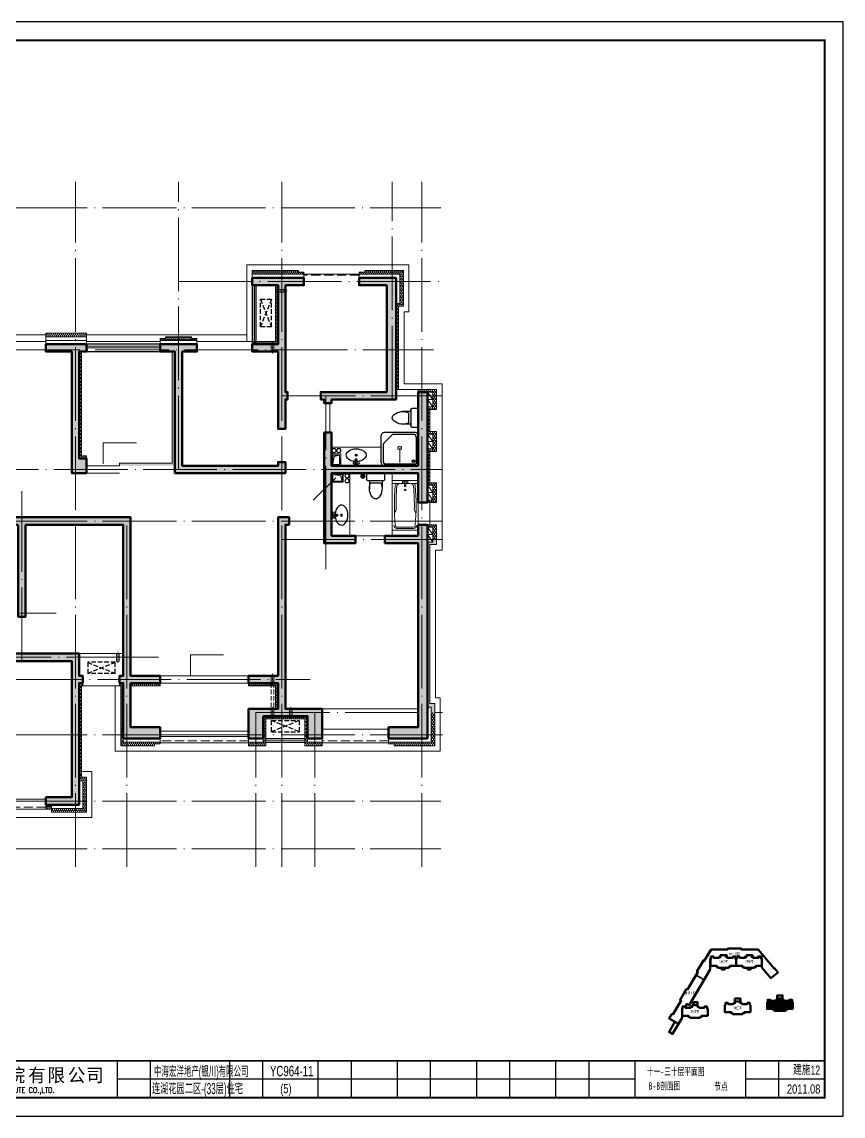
# Model space of a CAD drawing. Extents: x 85196 to 333533, y -130444 to 124232.
# Drawn here: x 311251 to 333533, y -105516 to -75816 of the extents above; entities that cross this region are included whole.
import ezdxf

# ---------------------------------------------------------------- set-up
doc = ezdxf.new("R2010")
doc.units = 0
doc.header["$LTSCALE"] = 1000
doc.header["$MEASUREMENT"] = 0
doc.linetypes.add('DASH', pattern=[0.35, 0.25, -0.1])
doc.linetypes.add('DOTE', pattern=[2.42, 2, -0.2, 0.02, -0.2])
doc.layers.get('0').update_dxf_attribs({"linetype": 'CONTINUOUS', "lineweight": 20})
for name, color, linetype, lineweight in [('AXIS', 3, 'CONTINUOUS', 20), ('AXIS_TEXT', 7, 'CONTINUOUS', 25), ('DOTE', 1, 'CONTINUOUS', 9), ('LVTRY', 6, 'CONTINUOUS', 20), ('PUB_DIM', 3, 'CONTINUOUS', 20), ('PUB_TEXT', 7, 'CONTINUOUS', 25), ('PUB_TITLE', 4, 'CONTINUOUS', 25), ('TK', 7, 'CONTINUOUS', 25), ('WALL', 9, 'CONTINUOUS', 50), ('WINDOW', 4, 'CONTINUOUS', 20), ('保温', 71, 'CONTINUOUS', 15), ('剪力墙', 150, 'CONTINUOUS', 50), ('墙填充', 254, 'CONTINUOUS', 18), ('栏杆', 40, 'CONTINUOUS', 18), ('洁具', 6, 'CONTINUOUS', 25), ('洞口层', 20, 'CONTINUOUS', 5), ('看线', 30, 'CONTINUOUS', 25), ('空心砖', 8, 'CONTINUOUS', 15), ('装饰墙', 11, 'CONTINUOUS', 15), ('装饰线', 201, 'CONTINUOUS', 18)]:
    doc.layers.add(name, color=color, linetype=linetype, lineweight=lineweight)
doc.styles.add('-ROMANT', font='RomanT.shx', dxfattribs={"width": 0.9})
doc.styles.add('_ST64S', font='txt.shx', dxfattribs={"width": 1.2, "bigfont": 'ST64S.shx'})
doc.styles.add('dim_font', font='SIMPLEX.shx', dxfattribs={"width": 0.6})
doc.styles.add('HT', font='SIMHEI.TTF', dxfattribs={"width": 0.8})
doc.styles.add('HZFS', font='new-romc.shx', dxfattribs={"width": 0.7, "bigfont": 'hzfs.shx'})
doc.styles.add('N1', font='new-romd.shx', dxfattribs={"width": 0.65, "bigfont": 'hztxt.shx'})
doc.styles.add('N2', font='SimSun.ttf', dxfattribs={"width": 0.7})
doc.styles.add('ROM', font='NEW-ROMD.SHX', dxfattribs={"width": 0.8, "bigfont": 'HZTXT.SHX'})
pattern_1 = [(45, (-277578.09, -29559.48), (-35.355339, 35.355339), []), (50, (-277578.09, -29559.48), (143.452037, -12.550427), [15, -165]), (355, (-277578.09, -29559.48), (-27.75027, 150.43843), [12, -132]), (100.4514, (-277566.14, -29560.53), (115.701876, 137.88791), [12.74804, -140.22842]), (46.1842, (-277578.1, -29519.48), (213.44821, -33.1038), [22.5, -247.5]), (96.6356, (-277560.3, -29522.24), (186.93254, 194.82357), [19.12206, -210.3426]), (351.1842, (-277578.1, -29519.48), (186.93239, 194.82372), [18, -198]), (21, (-277558.09, -29529.48), (119.38141, -80.52378), [15, -165]), (326, (-277558.09, -29529.48), (48.663066, 145.03001), [12, -132]), (71.4514, (-277548.14, -29536.19), (168.044526, 64.5061), [12.74804, -140.22842]), (37.5, (-277578.09, -29559.48), (2.431971, 66.578771), [0, -130.4, 0, -134, 0, -132.5]), (7.5, (-277578.09, -29559.48), (52.613907, 78.882342), [0, -76.4, 0, -127.4, 0, -50.5]), (327.5, (-277622.69, -29559.48), (106.764487, -4.510974), [0, -50, 0, -156, 0, -207]), (317.5, (-277642.69, -29559.48), (116.637234, 20.020996), [0, -65, 0, -103.6, 0, -147])]
pattern_2 = [(45, (-474540.73, 39215.805), (-35.355339, 35.355339), []), (50, (-474540.73, 39215.8), (143.452037, -12.550427), [15, -165]), (355, (-474540.73, 39215.8), (-27.750267, 150.438427), [12, -132]), (100.4514, (-474528.78, 39214.76), (115.701876, 137.88791), [12.74804, -140.228422]), (46.1842, (-474540.73, 39255.8), (213.44821, -33.1038), [22.5, -247.5]), (96.6356, (-474522.94, 39253.05), (186.93254, 194.82357), [19.12206, -210.3426]), (351.1842, (-474540.73, 39255.8), (186.93239, 194.82372), [18, -198]), (21, (-474520.73, 39245.8), (119.38141, -80.523778), [15, -165]), (326, (-474520.73, 39245.8), (48.663066, 145.03001), [12, -132]), (71.4514, (-474510.78, 39239.1), (168.044526, 64.5061), [12.74804, -140.228422]), (37.5, (-474540.73, 39215.805), (2.431971, 66.578771), [0, -130.4, 0, -134, 0, -132.5]), (7.5, (-474540.73, 39215.805), (52.613907, 78.882342), [0, -76.4, 0, -127.4, 0, -50.5]), (327.5, (-474585.33, 39215.805), (106.764487, -4.5109743), [0, -50, 0, -156, 0, -207]), (317.5, (-474605.33, 39215.81), (116.637234, 20.020996), [0, -65, 0, -103.6, 0, -147])]
pattern_3 = [(90, (-342530.67, 95162.602), (-27.4963, 47.625), [31.75, -63.5]), (210, (-342530.67, 95162.602), (-27.4963099, -47.6249943), [31.75, -63.5]), (150, (-342530.67, 95162.602), (-54.9926099, 5.7e-06), [-63.5, 31.75])]
pattern_4 = [(90, (-344507.382, -63637.53), (-27.4963, 47.625), [31.75, -63.5]), (210, (-344507.382, -63637.53), (-27.4963099, -47.6249943), [31.75, -63.5]), (150, (-344507.382, -63637.53), (-54.9926099, 5.7e-06), [-63.5, 31.75])]

# ---------------------------------------------------------------- blocks, each defined once
blk = doc.blocks.new('jlq11-4')
at = {"layer": '墙填充'}
h = blk.add_hatch(dxfattribs=at)
h.set_pattern_fill('钢筋混凝土', color=256, scale=20, style=0)
h.set_pattern_definition([(45, (-578089.477, -93278.42), (-35.355339, 35.355339), []), (50, (-578089.48, -93278.42), (143.452037, -12.550427), [15, -165]), (355, (-578089.48, -93278.42), (-27.750267, 150.438427), [12, -132]), (100.4514, (-578077.52, -93279.47), (115.701876, 137.887908), [12.748038, -140.228422]), (46.1842, (-578089.48, -93238.42), (213.44821, -33.103803), [22.5, -247.5]), (96.6356, (-578071.7, -93241.18), (186.93254, 194.823574), [19.12206, -210.3426]), (351.1842, (-578089.48, -93238.42), (186.93239, 194.82372), [18, -198]), (21, (-578069.48, -93248.42), (119.38141, -80.523778), [15, -165]), (326, (-578069.48, -93248.42), (48.663066, 145.03001), [12, -132]), (71.4514, (-578059.53, -93255.13), (168.044526, 64.5061), [12.748038, -140.228422]), (37.5, (-578089.477, -93278.42), (2.431971, 66.5787708), [0, -130.4, 0, -134, 0, -132.5]), (7.5, (-578089.48, -93278.42), (52.6139075, 78.882342), [0, -76.4, 0, -127.4, 0, -50.5]), (327.5, (-578134.077, -93278.42), (106.7644872, -4.5109743), [0, -50, 0, -156, 0, -207]), (317.5, (-578154.08, -93278.42), (116.637234, 20.020996), [0, -65, 0, -103.6, 0, -147])])
h.paths.add_polyline_path([(33000, 12000), (33500, 12000), (33500, 12200), (32100, 12200), (32100, 12000), (32800, 12000), (32800, 10400), (32100, 10400), (32100, 10200), (32800, 10200), (32800, 8100), (33000, 8100), (33000, 8900), (33060, 8900), (33060, 9100), (33000, 9100)])
h = blk.add_hatch(dxfattribs=at)
h.set_pattern_fill('钢筋混凝土', color=256, scale=20, style=0)
h.set_pattern_definition(pattern_1)
h.paths.add_polyline_path([(36000, 8900), (36000, 12200), (35000, 12200), (35000, 12000), (35750, 12000), (35750, 9100), (33960, 9100), (33960, 8900), (34050, 8900), (34050, 8800), (34250, 8800), (34250, 8900)])
h = blk.add_hatch(dxfattribs=at)
h.set_pattern_fill('钢筋混凝土', color=256, scale=20, style=0)
h.set_pattern_definition(pattern_2)
h.paths.add_polyline_path([(27600, 6900), (27600, 7300), (27400, 7300), (27400, 10200), (27600, 10200), (27600, 10400), (26500, 10400), (26500, 10200), (27200, 10200), (27200, 6900)])
h = blk.add_hatch(dxfattribs=at)
h.set_pattern_fill('钢筋混凝土', color=256, scale=20, style=0)
h.set_pattern_definition(pattern_2)
h.paths.add_polyline_path([(30200, 7100), (30200, 10200), (30600, 10200), (30600, 10400), (29600, 10400), (29600, 10200), (30000, 10200), (30000, 6900), (33000, 6900), (33000, 7200), (32800, 7200), (32800, 7100)])
h = blk.add_hatch(dxfattribs=at)
h.set_pattern_fill('钢筋混凝土', color=256, scale=20, style=0)
h.set_pattern_definition(pattern_1)
h.paths.add_polyline_path([(34050, 5000), (34900, 5000), (34900, 5200), (34250, 5200), (34250, 6900), (36600, 6900), (36600, 6100), (36850, 6100), (36850, 9100), (36600, 9100), (36600, 7100), (34250, 7100), (34250, 8000), (34050, 8000)])
h = blk.add_hatch(dxfattribs=at)
h.set_pattern_fill('钢筋混凝土', color=256, scale=20, style=0)
h.set_pattern_definition(pattern_2)
h.paths.add_polyline_path([(28600, 1400), (28500, 1400), (28500, 1200), (28600, 1200), (28600, -300), (29600, -300), (29600, 0), (28800, 0), (28800, 1200), (29600, 1200), (29600, 1400), (28800, 1400), (28800, 5700), (23800, 5700), (23800, 5500), (23800, 3000), (24000, 3000), (24000, 3200), (24000, 5500), (25750, 5500), (25750, 3000), (25950, 3000), (25950, 5500), (28600, 5500)])
h = blk.add_hatch(dxfattribs=at)
h.set_pattern_fill('钢筋混凝土', color=256, scale=20, style=0)
h.set_pattern_definition(pattern_1)
h.paths.add_polyline_path([(32800, 1400), (32000, 1400), (32000, 1200), (32800, 1200), (32800, 500), (32000, 500), (32000, -300), (32400, -300), (32400, 300), (33600, 300), (33600, -300), (34000, -300), (34000, 500), (33000, 500), (33000, 5500), (33100, 5500), (33100, 5700), (32800, 5700)])
h = blk.add_hatch(dxfattribs=at)
h.set_pattern_fill('钢筋混凝土', color=256, scale=20, style=0)
h.set_pattern_definition(pattern_1)
h.paths.add_polyline_path([(36600, 0), (35800, 0), (35800, -300), (36850, -300), (36850, 5500), (36600, 5500), (36600, 5200), (35700, 5200), (35700, 5000), (36600, 5000)])
h = blk.add_hatch(dxfattribs=at)
h.set_pattern_fill('钢筋混凝土', color=256, scale=20, style=0)
h.set_pattern_definition(pattern_1)
h.paths.add_polyline_path([(27400, 1200), (27500, 1200), (27500, 1400), (27400, 1400), (27400, 2000), (25000, 2000), (25000, 1800), (27200, 1800), (27200, -1900), (26500, -1900), (26500, -2100), (27400, -2100)])
at = {"layer": '剪力墙'}
for points in [[(32800, 10200), (32100, 10200), (32100, 10400), (32800, 10400), (32800, 12000), (32100, 12000), (32100, 12200), (33500, 12200), (33500, 12000), (33000, 12000), (33000, 9100), (33060, 9100), (33060, 8900), (33000, 8900), (33000, 8100), (32800, 8100), (32800, 10200)], [(25950, 5500), (28600, 5500), (28600, 1400), (28500, 1400), (28500, 1200), (28600, 1200), (28600, -300), (29600, -300), (29600, 0), (28800, 0), (28800, 1200), (29600, 1200), (29600, 1400), (28800, 1400), (28800, 5700), (23800, 5700), (23800, 5500), (23800, 3000), (24000, 3000), (24000, 3200), (24000, 3200), (24000, 5500), (25750, 5500)], [(25750, 5500), (25750, 3000), (25950, 3000), (25950, 5500)]]:
    blk.add_lwpolyline(points, dxfattribs=at)
for points in [[(35000, 12200), (35000, 12000), (35750, 12000), (35750, 9100), (33960, 9100), (33960, 8900), (34050, 8900), (34050, 8800), (34250, 8800), (34250, 8900), (36000, 8900), (36000, 12200)], [(26500, 10400), (26500, 10200), (27200, 10200), (27200, 6900), (27600, 6900), (27600, 7300), (27400, 7300), (27400, 10200), (27600, 10200), (27600, 10400)], [(29600, 10400), (29600, 10200), (30000, 10200), (30000, 6900), (33000, 6900), (33000, 7200), (32800, 7200), (32800, 7100), (30200, 7100), (30200, 10200), (30600, 10200), (30600, 10400)], [(34050, 8000), (34050, 5000), (34900, 5000), (34900, 5200), (34250, 5200), (34250, 6900), (36600, 6900), (36600, 6100), (36850, 6100), (36850, 9100), (36600, 9100), (36600, 7100), (34250, 7100), (34250, 8000)], [(32000, -300), (32400, -300), (32400, 300), (33600, 300), (33600, -300), (34000, -300), (34000, 500), (33000, 500), (33000, 5500), (33100, 5500), (33100, 5700), (32800, 5700), (32800, 1400), (32000, 1400), (32000, 1200), (32800, 1200), (32800, 500), (32000, 500)], [(36600, 5500), (36600, 5200), (35700, 5200), (35700, 5000), (36600, 5000), (36600, 0), (35800, 0), (35800, -300), (36850, -300), (36850, 5500)], [(25000, 2000), (25000, 1800), (27200, 1800), (27200, -1900), (26500, -1900), (26500, -2100), (27400, -2100), (27400, 1200), (27500, 1200), (27500, 1400), (27400, 1400), (27400, 2000)]]:
    blk.add_lwpolyline(points, close=True, dxfattribs=at)
blk = doc.blocks.new('j3')
at = {"layer": '洁具'}
for p, q in [((0, -220), (0, 220)), ((30, 250), (170, 250)), ((200, 220), (200, -220)), ((200, 170), (430, 170)), ((260, 140), (260, -140)), ((170, -250), (30, -250)), ((200, -170), (430, -170))]:
    blk.add_line(p, q, dxfattribs=at)
for centre, radius, start, end in [((30, 220), 30, 90, 180), ((170, 220), 30, 0, 90), ((413, -227), 398, 53.3619, 112.5495), ((590, 0), 110, 303.4509, 56.5491), ((30, -220), 30, 180, 270), ((170, -220), 30, 270, 0), ((413, 227), 398, 247.4505, 306.6381)]:
    blk.add_arc(centre, radius, start, end, dxfattribs=at)
at = {"style": 'dim_font', "width": 0.8, "flags": 9}
for tag in ['YSIZE', 'XSIZE']:
    blk.add_attdef(tag, (0, 0), '', height=0.5, rotation=270, dxfattribs=at)
blk = doc.blocks.new('_LV10')
blk.add_line((0, -37), (0, -432))
blk.add_arc((0, -432), 50, 121.0332, 58.9668)
blk = doc.blocks.new('j1')
at = {"layer": '洁具'}
for p, q in [((-29, 29), (-111, 29)), ((-29, 29), (-111, 29)), ((-111, 18), (-51, 18)), ((-111, 18), (-51, 18)), ((-58, 58), (-58, 29)), ((-58, 58), (-58, 29)), ((-58, 18), (-58, -18)), ((-58, 18), (-58, -18)), ((0, -58), (0, 58)), ((0, -58), (0, 58)), ((-111, -18), (-51, -18)), ((-111, -18), (-51, -18)), ((-29, -29), (-111, -29)), ((-29, -29), (-111, -29)), ((-58, -29), (-58, -58)), ((-58, -29), (-58, -58))]:
    blk.add_line(p, q, dxfattribs=at)
for radius in [27, 27, 22.5, 22.5]:
    blk.add_circle((-237, 0), radius, dxfattribs=at)
for centre, radius, start, end in [((-111, 0), 28.8, 90, 270), ((-111, 0), 28.8, 90, 270), ((-111, 0), 18, 90, 270), ((-111, 0), 18, 90, 270), ((-29, 58), 28.8, 0, 180), ((-29, 58), 28.8, 0, 180), ((-29, 0), 28.8, 141.3178, 218.6822), ((-29, 0), 28.8, 141.3178, 218.6822), ((-29, 0), 28.8, 270, 90), ((-29, 0), 28.8, 270, 90), ((-29, -58), 28.8, 180, 0), ((-29, -58), 28.8, 180, 0)]:
    blk.add_arc(centre, radius, start, end, dxfattribs=at)
at = {"layer": '洁具', "extrusion": (0, 0, -1)}
for start_param, end_param in [(1.677666, 7.747112), (1.677666, 7.747112), (1.50408, 1.637512), (1.50408, 1.637512)]:
    blk.add_ellipse((-237, 0), major_axis=(0, 270), ratio=0.633333, start_param=start_param, end_param=end_param, dxfattribs=at)
blk = doc.blocks.new('jjg1')
at = {"layer": 'LVTRY'}
for points in [[(-250, 320), (0, 320), (0, 0), (-250, 0)], [(-215, 285), (-35, 285), (-35, 35), (-215, 35)]]:
    blk.add_lwpolyline(points, close=True, dxfattribs=at)
blk.add_lwpolyline([(-215, 255), (-250, 255), (-215, 195), (-250, 135), (-215, 135)], dxfattribs=at)
at = {"layer": 'PUB_DIM'}
blk.add_lwpolyline([(-215, 35), (-75, 73), (-35, 285)], dxfattribs=at)
blk = doc.blocks.new('yg3')
at = {"layer": '洁具'}
for p, q in [((-75, 900), (-925, 900)), ((-1000, 75), (-1000, 825)), ((-928, 609), (-709, 828)), ((-125, 850), (-656, 850)), ((-50, 775), (-50, 50)), ((0, 0), (0, 825)), ((-950, 556), (-950, 125)), ((-925, 0), (0, 0)), ((-875, 50), (-50, 50))]:
    blk.add_line(p, q, dxfattribs=at)
for radius in [38.8, 23.8]:
    blk.add_circle((-125, 125), radius, dxfattribs=at)
for centre, start, end in [((-925, 825), 90, 180), ((-75, 825), 0, 90), ((-875, 556), 135, 180), ((-656, 775), 90, 135), ((-125, 775), 0, 90), ((-925, 75), 180, 270), ((-875, 125), 180, 270)]:
    blk.add_arc(centre, 75, start, end, dxfattribs=at)
blk = doc.blocks.new('yg01')
at = {"layer": 'LVTRY'}
for p, q in [((0, -715), (0, 63)), ((0, 63), (1500, 63)), ((96, -309), (96, 63)), ((96, -309), (96, 63)), ((96, -309), (96, 63)), ((1500, 63), (1500, -715)), ((17, -392), (17, -261)), ((31, -248), (65, -248)), ((78, -300), (78, -261)), ((87, -309), (176, -309)), ((87, -309), (176, -309)), ((96, -77), (96, -309)), ((157, -337), (157, -316)), ((183, -337), (183, -316)), ((1404, -77), (1404, -576)), ((1448, -77), (1448, -576)), ((1448, -77), (1448, -576)), ((31, -405), (65, -405)), ((78, -392), (78, -352)), ((87, -344), (176, -344)), ((96, -715), (96, -344)), ((96, -715), (96, -344)), ((96, -715), (96, -344)), ((96, -344), (96, -576)), ((1500, -715), (0, -715))]:
    blk.add_line(p, q, dxfattribs=at)
for centre, radius in [((48, -326), 30.5), ((286, -326), 26.2)]:
    blk.add_circle(centre, radius, dxfattribs=at)
for centre, radius, start, end in [((750, -6932), 6933, 85.0209, 94.9791), ((1352, -77), 95.9, 0, 90), ((31, -261), 13.1, 90, 180), ((65, -261), 13.1, 0, 90), ((87, -300), 8.72, 180, 270), ((148, -77), 52.3, 90, 180), ((183, -162), 87.2, 94.7863, 180), ((150, -316), 6.98, 0, 90), ((750, -6932), 6881, 89.0758, 94.7863), ((176, -316), 6.98, 0, 90), ((863, 79), 131, 269.0758, 321.7771), ((1352, -77), 52.3, 0, 90), ((31, -392), 13.1, 180, 270), ((65, -392), 13.1, 270, 0), ((87, -352), 8.72, 90, 180), ((183, -491), 87.2, 180, 265.2137), ((148, -576), 52.3, 180, 270), ((750, 6279), 6933, 265.0209, 274.9791), ((150, -337), 6.98, 270, 0), ((176, -337), 6.98, 270, 0), ((750, 6279), 6881, 265.2137, 270.9242), ((863, -732), 131, 38.2229, 90.9242), ((1352, -576), 52.3, 270, 0), ((1352, -576), 95.9, 270, 0)]:
    blk.add_arc(centre, radius, start, end, dxfattribs=at)
blk = doc.blocks.new('dil')
at = {"layer": 'LVTRY'}
for p, q in [((-58, 14), (36, -48)), ((-50, 33), (50, -33)), ((-37, 48), (58, -14)), ((-16, 58), (60, 9)), ((-59, -9), (15, -58))]:
    blk.add_line(p, q, dxfattribs=at)
blk.add_circle((0, 0), 60, dxfattribs=at)
blk = doc.blocks.new('ktj1')
at = {"layer": '洁具', "linetype": 'DASH', "ltscale": 0.5}
blk.add_lwpolyline([(750, 0), (750, 300), (0, 300), (750, 0), (0, 0), (750, 300), (0, 300), (0, 0)], dxfattribs=at)
blk = doc.blocks.new('pm-11')
at = {"layer": '保温', "ltscale": 500}
h = blk.add_hatch(dxfattribs=at)
h.set_pattern_fill('HONEY', color=256, scale=20, angle=90, style=0)
h.set_pattern_definition(pattern_3)
h.paths.add_polyline_path([(33000, 12600), (32200, 12600), (32200, 12500), (33000, 12500)])
h.paths.add_polyline_path([(33450, 12600), (33000, 12600), (33000, 12500), (33600, 12500), (33600, 12550), (33450, 12550)])
h = blk.add_hatch(dxfattribs=at)
h.set_pattern_fill('HONEY', color=256, scale=20, angle=90, style=0)
h.set_pattern_definition(pattern_3)
h.paths.add_polyline_path([(36000, 12600), (35250, 12600), (35250, 12550), (35100, 12550), (35100, 12500), (36000, 12500)])
h.paths.add_polyline_path([(36300, 12600), (36000, 12600), (36000, 12500), (36200, 12500), (36200, 12400), (36200, 12300), (36300, 12300)])
h = blk.add_hatch(dxfattribs=at)
h.set_pattern_fill('HONEY', color=256, scale=20, angle=90, style=0)
h.set_pattern_definition(pattern_4)
h.paths.add_polyline_path([(32900, 12200), (32830, 12200), (32830, 10670), (32200, 10670), (32200, 10600), (32900, 10600)])
h = blk.add_hatch(dxfattribs=at)
h.set_pattern_fill('HONEY', color=256, scale=20, angle=90, style=0)
h.set_pattern_definition(pattern_3)
h.paths.add_polyline_path([(36170, 11630), (36300, 11630), (36300, 12300), (36200, 12300), (36200, 11700), (36100, 11700), (36100, 10450), (36170, 10450)])
h = blk.add_hatch(dxfattribs=at)
h.set_pattern_fill('HONEY', color=256, scale=20, angle=90, style=0)
h.set_pattern_definition(pattern_4)
h.paths.add_polyline_path([(27700, 10900), (27400, 10900), (27400, 10800), (27700, 10800)])
h.paths.add_polyline_path([(27400, 10900), (26600, 10900), (26600, 10800), (27400, 10800)])
h = blk.add_hatch(dxfattribs=at)
h.set_pattern_fill('HONEY', color=256, scale=20, angle=90, style=0)
h.set_pattern_definition(pattern_3)
h.paths.add_polyline_path([(30200, 10800), (29850, 10800), (29850, 10750), (29700, 10750), (29700, 10700), (30200, 10700)])
h.paths.add_polyline_path([(30700, 10750), (30550, 10750), (30550, 10800), (30200, 10800), (30200, 10700), (30700, 10700)])
h = blk.add_hatch(dxfattribs=at)
h.set_pattern_fill('HONEY', color=256, scale=20, angle=90, style=0)
h.set_pattern_definition(pattern_4)
h.paths.add_polyline_path([(27700, 7570), (27570, 7570), (27570, 10400), (27500, 10400), (27500, 7500), (27700, 7500)])
h = blk.add_hatch(dxfattribs=at)
h.set_pattern_fill('HONEY', color=256, scale=20, angle=90, style=0)
h.set_pattern_definition(pattern_4)
h.paths.add_polyline_path([(30100, 10400), (30030, 10400), (30030, 7370), (28600, 7370), (28600, 7300), (30100, 7300)])
h = blk.add_hatch(dxfattribs=at)
h.set_pattern_fill('HONEY', color=256, scale=20, angle=90, style=0)
h.set_pattern_definition(pattern_3)
h.paths.add_polyline_path([(36170, 10450), (36100, 10450), (36100, 9370), (36170, 9370)])
h = blk.add_hatch(dxfattribs=at)
h.set_pattern_fill('HONEY', color=256, scale=20, angle=90, style=0)
h.set_pattern_definition(pattern_4)
h.paths.add_polyline_path([(37020, 7690), (37200, 7690), (37200, 8230), (37020, 8230), (37020, 8830), (37200, 8830), (37200, 9200), (37100, 9200), (37100, 8900), (36950, 8900), (36950, 8160), (37100, 8160), (37100, 7760), (36950, 7760), (36950, 7200), (37020, 7200)])
h.paths.add_polyline_path([(37200, 9370), (36800, 9370), (36800, 9300), (36950, 9300), (37100, 9300), (37100, 9200), (37200, 9200)])
h.paths.add_polyline_path([(36800, 9370), (36700, 9370), (36700, 9300), (36800, 9300)])
h = blk.add_hatch(dxfattribs=at)
h.set_pattern_fill('HONEY', color=256, scale=20, angle=90, style=0)
h.set_pattern_definition(pattern_4)
h.paths.add_polyline_path([(37200, 6840), (37020, 6840), (37020, 7200), (36950, 7200), (36950, 6770), (37100, 6770), (37100, 6370), (36950, 6370), (36950, 6300), (37020, 6300), (37200, 6300)])
h = blk.add_hatch(dxfattribs=at)
h.set_pattern_fill('HONEY', color=256, scale=20, angle=90, style=0)
h.set_pattern_definition(pattern_4)
h.paths.add_polyline_path([(37200, 5700), (37020, 5700), (36950, 5700), (36950, 5630), (37100, 5630), (37100, 5300), (37200, 5300)])
h = blk.add_hatch(dxfattribs=at)
h.set_pattern_fill('HONEY', color=256, scale=20, angle=90, style=0)
h.set_pattern_definition(pattern_4)
h.paths.add_polyline_path([(37020, 5160), (37200, 5160), (37200, 5300), (37100, 5300), (37100, 5230), (36950, 5230), (36950, 750), (37050, 750), (37050, 600), (37150, 600), (37150, 850), (37020, 850)])
h = blk.add_hatch(dxfattribs=at)
h.set_pattern_fill('HONEY', color=256, scale=20, angle=90, style=0)
h.set_pattern_definition(pattern_4)
h.paths.add_polyline_path([(27570, 1330), (27600, 1330), (27600, 1400), (27500, 1400), (27500, 0), (27570, 0)])
h.paths.add_polyline_path([(28700, 1400), (28600, 1400), (28600, 1330), (28630, 1330), (28630, 0), (28700, 0)])
h.paths.add_polyline_path([(28700, -100), (28700, 0), (28630, 0), (28630, -300), (28800, -300), (28800, -200), (28700, -200)])
h.paths.add_polyline_path([(29700, -200), (28800, -200), (28800, -300), (29550, -300), (29550, -250), (29700, -250)])
h.paths.add_polyline_path([(29700, 1400), (28900, 1400), (28900, 1330), (29700, 1330)])
h = blk.add_hatch(dxfattribs=at)
h.set_pattern_fill('HONEY', color=256, scale=20, angle=90, style=0)
h.set_pattern_definition(pattern_3)
h.paths.add_polyline_path([(32900, 1400), (32100, 1400), (32100, 1330), (32830, 1330), (32830, 700), (32900, 700)])
h = blk.add_hatch(dxfattribs=at)
h.set_pattern_fill('HONEY', color=256, scale=20, angle=90, style=0)
h.set_pattern_definition(pattern_4)
h.paths.add_polyline_path([(36800, -200), (35900, -200), (35900, -250), (36050, -250), (36050, -300), (36800, -300)])
h.paths.add_polyline_path([(37150, 0), (37050, 0), (37050, -200), (36800, -200), (36800, -300), (37150, -300)])
h.paths.add_polyline_path([(37150, 600), (37050, 600), (37050, 0), (37150, 0)])
h = blk.add_hatch(dxfattribs=at)
h.set_pattern_fill('HONEY', color=256, scale=20, angle=90, style=0)
h.set_pattern_definition(pattern_4)
h.paths.add_polyline_path([(32570, 0), (32500, 0), (32500, -100), (32500, -200), (32300, -200), (32300, -300), (32570, -300)])
h.paths.add_polyline_path([(32300, -200), (32100, -200), (32100, -300), (32300, -300)])
h.paths.add_polyline_path([(32570, 430), (33000, 430), (33000, 500), (32500, 500), (32500, 0), (32570, 0)])
h = blk.add_hatch(dxfattribs=at)
h.set_pattern_fill('HONEY', color=256, scale=20, angle=90, style=0)
h.set_pattern_definition(pattern_4)
h.paths.add_polyline_path([(33700, 500), (33000, 500), (33000, 430), (33630, 430), (33630, 0), (33700, 0)])
h.paths.add_polyline_path([(33700, 0), (33630, 0), (33630, -300), (33900, -300), (33900, -200), (33700, -200), (33700, -100)])
h.paths.add_polyline_path([(34100, -200), (33900, -200), (33900, -300), (34100, -300)])
h = blk.add_hatch(dxfattribs=at)
h.set_pattern_fill('HONEY', color=256, scale=20, angle=90, style=0)
h.set_pattern_definition(pattern_4)
h.paths.add_polyline_path([(26750, -1950), (26600, -1950), (26600, -2020), (26750, -2020), (26750, -2100), (27400, -2100), (27400, -2000), (26750, -2000)])
h.paths.add_polyline_path([(27700, -1800), (27600, -1800), (27600, -2000), (27400, -2000), (27400, -2100), (27700, -2100)])
h.paths.add_polyline_path([(27700, -1150), (27570, -1150), (27570, 0), (27500, 0), (27500, -1250), (27600, -1250), (27600, -1800), (27700, -1800)])
at = {"layer": 'DOTE', "linetype": 'DOTE'}
for p, q in [((27400, -3584), (27400, 15005)), ((30200, 7200), (30200, 15005)), ((33000, -3584), (33000, 15005)), ((36000, 9100), (36000, 15005)), ((36800, -3584), (36800, 15005)), ((-900, 14300), (37315, 14300)), ((30200, 12300), (37315, 12300)), ((-1100, 10450), (37115, 10450)), ((33000, 9200), (37365, 9200)), ((34200, 5300), (34200, 9200)), ((24400, 7200), (37365, 7200)), ((-900, 5800), (37365, 5800)), ((25950, 2000), (25950, 5900)), ((28800, -3584), (28800, 5800)), ((33006, 5300), (37365, 5300)), ((7800, 2100), (28800, 2100)), ((3800, 1500), (33000, 1500)), ((32300, -3584), (32300, 600)), ((32300, 600), (37365, 600)), ((33900, -3584), (33900, 600)), ((-900, 0), (37365, 0)), ((-900, -1800), (37315, -1800)), ((-900, -3100), (37315, -3100))]:
    blk.add_line(p, q, dxfattribs=at)
at = {"layer": 'LVTRY'}
for p, q in [((34350, 7800), (35700, 7800)), ((34850, 5400), (34850, 7100)), ((36000, 7100), (36000, 5400))]:
    blk.add_line(p, q, dxfattribs=at)
for centre, radius in [((34420, 7711), 60), ((34420, 7711), 50), ((34548, 7711), 60), ((34548, 7711), 50), ((34774, 7025), 60), ((34774, 7025), 60), ((34774, 6892), 60), ((34774, 6892), 60), ((34774, 7025), 50), ((34774, 6892), 50)]:
    blk.add_circle(centre, radius, dxfattribs=at)
at = {"layer": 'WINDOW'}
for p, q in [((35100, 12500), (33600, 12500)), ((34300, 9000), (34300, 8200)), ((28600, 7300), (27700, 7300)), ((28600, 7100), (27700, 7100)), ((35800, 5400), (35000, 5400)), ((27500, 2200), (28700, 2200)), ((29700, 1600), (32100, 1600)), ((32100, 1400), (29700, 1400)), ((34100, 700), (36700, 700)), ((29700, 100), (32100, 100))]:
    blk.add_line(p, q, dxfattribs=at)
for points in [[(32100, -220), (29700, -220)], [(35900, -220), (34100, -220)], [(26600, -2020), (25000, -2020), (25000, -1900)]]:
    blk.add_lwpolyline(points, dxfattribs=at)
at = {"layer": '保温'}
for p, q in [((36170, 9370), (36100, 9370)), ((36170, 9370), (36100, 9370)), ((36700, 9300), (36700, 9370)), ((36700, 9300), (36700, 9370)), ((37020, 6300), (36950, 6300)), ((37020, 6300), (36950, 6300)), ((37020, 5700), (36950, 5700)), ((37020, 5700), (36950, 5700)), ((27600, 1400), (27600, 1330)), ((27600, 1400), (27600, 1330)), ((28600, 1400), (28600, 1330)), ((28600, 1400), (28600, 1330))]:
    blk.add_line(p, q, dxfattribs=at)
at = {"layer": '保温', "ltscale": 500}
blk.add_line((27700, 7500), (27500, 7500), dxfattribs=at)
at = {"layer": '保温'}
for points in [[(33450, 12600), (32200, 12600), (32200, 12200), (32830, 12200), (32830, 10670), (30700, 10670), (30700, 10750)], [(33450, 12600), (33450, 12550), (33600, 12550), (33600, 12500)], [(35250, 12600), (35250, 12550), (35100, 12550), (35100, 12500)], [(35900, -200), (35900, -250), (36050, -250), (36050, -300), (37150, -300), (37150, 850), (37020, 850), (37020, 5160), (37200, 5160), (37200, 5700), (37020, 5700), (37020, 6300), (37200, 6300), (37200, 6840), (37020, 6840), (37020, 7690), (37200, 7690), (37200, 8230), (37020, 8230), (37020, 8830), (37200, 8830), (37200, 9370), (36170, 9370), (36170, 11630), (36300, 11630), (36300, 12600), (35250, 12600)], [(29700, 10750), (29700, 10670), (27700, 10670), (27700, 10900), (26600, 10900), (26600, 10670), (25000, 10670), (25000, 10800), (24570, 10800), (24570, 12100), (23950, 12100), (23950, 11970), (22450, 11970)], [(29850, 10800), (29850, 10750), (29700, 10750)], [(30550, 10800), (29850, 10800)], [(30550, 10800), (30550, 10750), (30700, 10750)], [(27700, 7500), (27700, 7570), (27570, 7570), (27570, 10400)], [(30030, 10400), (30030, 7370), (28600, 7370), (28600, 7300)], [(29700, -200), (29700, -250), (29550, -250), (29550, -300), (28630, -300), (28630, 1330), (27570, 1330), (27570, -1150), (27700, -1150), (27700, -2100), (26750, -2100), (26750, -2020), (26600, -2020), (26600, -1950)], [(29700, 1400), (29700, 1330), (28900, 1330)], [(32100, 1400), (32100, 1330), (32830, 1330), (32830, 700)], [(34100, -200), (34100, -300), (33630, -300), (33630, 430), (32570, 430), (32570, -300), (32100, -300), (32100, -200)]]:
    blk.add_lwpolyline(points, dxfattribs=at)
at = {"layer": '保温', "linetype": 'DASH'}
for points in [[(35100, 12470), (33600, 12470)], [(32100, -170), (29700, -170)], [(35900, -170), (34100, -170)], [(26600, -1970), (25000, -1970)]]:
    blk.add_lwpolyline(points, dxfattribs=at)
at = {"layer": '栏杆'}
for p, q in [((29700, 10550), (27700, 10550)), ((29700, 10500), (27700, 10500)), ((29700, 0), (32100, 0)), ((29700, -50), (32100, -50)), ((32570, -100), (33630, -100)), ((32570, -150), (33630, -150))]:
    blk.add_line(p, q, dxfattribs=at)
at = {"layer": '栏杆', "ltscale": 500}
for points in [[(34100, 150), (35900, 150)], [(25000, -1750), (26600, -1750)]]:
    blk.add_lwpolyline(points, dxfattribs=at)
at = {"layer": '看线'}
for p, q in [((32200, 12200), (32200, 10600)), ((32250, 12200), (32250, 10600)), ((32300, 12200), (32300, 10600)), ((29700, 10600), (27700, 10600)), ((27700, 10400), (29700, 10400)), ((32570, -200), (33630, -200))]:
    blk.add_line(p, q, dxfattribs=at)
at = {"layer": '空心砖', "ltscale": 500}
for p, q in [((26600, 10700), (27700, 10700)), ((37100, 9100), (36950, 9300)), ((37100, 9100), (36950, 9100)), ((36950, 9100), (37100, 8900)), ((37100, 7960), (36950, 8160)), ((37100, 7960), (36950, 7960)), ((36950, 7960), (37100, 7760)), ((37100, 6570), (36950, 6770)), ((37100, 6570), (36950, 6570)), ((36950, 6570), (37100, 6370)), ((37100, 5430), (36950, 5630)), ((37100, 5430), (36950, 5430)), ((36950, 5430), (37100, 5230))]:
    blk.add_line(p, q, dxfattribs=at)
at = {"layer": '装饰墙'}
for points in [[(32200, 12500), (33600, 12500), (33600, 12400), (32200, 12400)], [(36100, 11700), (36100, 12400), (35100, 12400), (35100, 12500), (36200, 12500), (36200, 11700)], [(26600, 10800), (27700, 10800), (27700, 10600), (26600, 10600)], [(29700, 10700), (30700, 10700), (30700, 10600), (29700, 10600)], [(36950, 9300), (37100, 9300), (37100, 8900), (36950, 8900)], [(36950, 8160), (37100, 8160), (37100, 7760), (36950, 7760)], [(36950, 6770), (37100, 6770), (37100, 6370), (36950, 6370)], [(36950, 5630), (37100, 5630), (37100, 5230), (36950, 5230)], [(35900, -100), (36950, -100), (36950, 750), (37050, 750), (37050, -200), (35900, -200)], [(28700, -100), (29700, -100), (29700, -200), (28700, -200)], [(32100, -100), (32500, -100), (32500, -200), (32100, -200)], [(33700, -100), (34100, -100), (34100, -200), (33700, -200)]]:
    blk.add_lwpolyline(points, close=True, dxfattribs=at)
blk.add_lwpolyline([(26600, -1950), (26600, -1900), (27500, -1900), (27500, -1250), (27600, -1250), (27600, -2000), (26750, -2000), (26750, -1950), (26600, -1950)], dxfattribs=at)
at = {"layer": 'LVTRY', "xscale": -1}
blk.add_blockref('j3', (36700, 8600), dxfattribs=at)
at = {"layer": 'LVTRY'}
blk.add_blockref('yg3', (36700, 7300), dxfattribs=at)
at = {"layer": 'LVTRY', "extrusion": (0, 0, -1), "xscale": -1, "zscale": -1, "rotation": 90.17077355167879}
blk.add_blockref('j1', (-35020, 7350), dxfattribs=at)
at = {"layer": 'LVTRY'}
for name, p, rotation in [('_LV10', (36200, 7350), 180), ('jjg1', (34350, 7620), 180), ('jjg1', (34350, 7620), 180), ('jjg1', (34670, 7100), 90), ('jjg1', (34670, 7100), 90)]:
    blk.add_blockref(name, p, dxfattribs=dict(at, rotation=rotation))
at = {"layer": 'LVTRY', "xscale": -1, "rotation": 90}
blk.add_blockref('j3', (35550, 7100), dxfattribs=at)
at = {"layer": 'LVTRY', "xscale": -0.9000000000232831, "yscale": 0.9000000000232831, "zscale": 0.8999999999999999, "rotation": 90}
blk.add_blockref('yg01', (36056, 6900), dxfattribs=at)
at = {"layer": 'LVTRY', "extrusion": (0, 0, -1), "zscale": -1, "rotation": 359.8292264483188}
blk.add_blockref('j1', (-34385, 5960), dxfattribs=at)
at = {"layer": '装饰墙', "xscale": -1, "rotation": 90}
blk.add_blockref('ktj1', (32721, 11823), dxfattribs=at)
at = {"layer": '装饰墙', "xscale": -1}
for name, p in [('dil', (35201, 7015)), ('ktj1', (33474, 82))]:
    blk.add_blockref(name, p, dxfattribs=at)
blk = doc.blocks.new('tkq1')
at = {"layer": 'TK'}
for p, q in [((-38400, 2000), (-38400, 0)), ((-36600, 2000), (-36600, 0)), ((-32300, 2000), (-32300, 0)), ((-30500, 2000), (-30500, 0)), ((-27500, 2000), (-27500, 0)), ((-25700, 2000), (-25700, 0)), ((-23200, 2000), (-23200, 0)), ((-21400, 2000), (-21400, 0)), ((-18900, 2000), (-18900, 0)), ((-17100, 2000), (-17100, 0)), ((-14600, 2000), (-14600, 0)), ((-12800, 2000), (-12800, 0)), ((-10300, 2000), (-10300, 0)), ((-4300, 2000), (-4300, 0)), ((-2500, 2000), (-2500, 0)), ((-10300, 1000), (-38400, 1000)), ((0, 1000), (-4300, 1000))]:
    blk.add_line(p, q, dxfattribs=at)
at = {"layer": 'TK', "const_width": 80}
blk.add_lwpolyline([(-55900, 0), (0, 0), (0, 2000), (-55900, 2000)], close=True, dxfattribs=at)
at = {"layer": 'TK'}
for s, height, style, width, p in [('院', 830, '_ST64S', 1.2, (-44338, 779)), ('有', 830, '_ST64S', 1.2, (-43224, 779)), ('限', 830, '_ST64S', 1.2, (-42173, 779)), ('公', 830, '_ST64S', 1.2, (-41071, 779)), ('司', 830, '_ST64S', 1.2, (-40070, 779)), ('NINGXIA ARCHITECTURE DESIGN & RESEARCH INSTITUTE CO.,LTD. ', 292.19, '-ROMANT', 0.88, (-52939, 268))]:
    blk.add_text(s, height=height, dxfattribs=dict(at, style=style, width=width)).set_placement(p)
blk = doc.blocks.new('5tkA1+')
at = {"layer": 'PUB_TITLE'}
blk.add_lwpolyline([(0, 0), (52550, 0), (52550, 29700), (0, 29700)], close=True, dxfattribs=at)
at = {"layer": 'PUB_TITLE', "const_width": 50}
blk.add_lwpolyline([(1250, 500), (52050, 500), (52050, 29200), (1250, 29200)], close=True, dxfattribs=at)
at = {"layer": 'TK', "xscale": 0.5, "yscale": 0.5, "zscale": 0.5}
blk.add_blockref('tkq1', (52050, 500), dxfattribs=at)
at = {"layer": 'PUB_TEXT'}
for s, height, style, width, p in [('中海宏洋地产(银川)有限公司', 300, 'ROM', 0.5, (33854, 1060)), ('YC964-11', 280, 'HZFS', 0.7, (36999, 1083)), (' 连湖花园二区-(33层)住宅', 300, 'ROM', 0.55, (33736, 597))]:
    blk.add_text(s, height=height, dxfattribs=dict(at, style=style, width=width)).set_placement(p)
at = {"layer": 'TK', "style": 'ROM', "width": 0.75}
for s, p in [('(5)', (37279, 622)), ('2011.08', (51026, 611))]:
    blk.add_text(s, height=250, dxfattribs=at).set_placement(p)
blk = doc.blocks.new('1')
at = {"layer": '洞口层', "linetype": 'DASH', "ltscale": 0.2}
blk.add_line((380920, -27067), (381220, -27067), dxfattribs=at)
at = {"layer": '洞口层'}
for p, q in [((380970, -27032), (381170, -27032)), ((380970, -27032), (380970, -27102)), ((380970, -27102), (381170, -27102)), ((381170, -27032), (381170, -27102))]:
    blk.add_line(p, q, dxfattribs=at)
blk = doc.blocks.new('1#')
at = {"layer": '保温', "ltscale": 500}
h = blk.add_hatch(dxfattribs=at)
h.set_pattern_fill('ANSI31', color=256, scale=20, style=0)
h.set_pattern_definition([(45, (-288435.543, -10852.935), (-22.4506403, 22.4506403), [])])
h.paths.add_polyline_path([(4502, -4291), (4502, -4379), (4627, -4379), (4627, -4444), (5352, -4444), (5352, -4379), (5477, -4379), (5477, -4291), (5913, -4291), (5913, -3944), (5913, -3786), (5871, -3786), (5871, -3631), (5676, -3631), (5676, -3721), (5451, -3721), (5403, -3721), (5324, -3721), (5291, -3721), (5291, -3656), (5270, -3656), (5181, -3656), (5181, -3571), (5181, -3531), (4791, -3531), (4791, -3571), (4791, -3656), (4708, -3656), (4681, -3656), (4681, -3721), (4659, -3721), (4576, -3721), (4528, -3721), (4378, -3721), (4296, -3721), (4296, -3631), (4101, -3631), (4101, -3786), (4058, -3786), (4058, -4291)])
h.paths.add_polyline_path([(4651, -4179), (5379, -4179), (5379, -3787), (4651, -3787)], flags=24)
at = {"layer": 'AXIS_TEXT'}
blk.add_line((1810, -675), (1828, -675), dxfattribs=at)
at = {"layer": 'WALL'}
blk.add_line((1573, -510), (1573, -606), dxfattribs=at)
for points in [[(-175, -299), (-484, -825), (-552, -785), (-1025, -1593), (-957, -1633), (-1692, -2887), (-1763, -2845), (-2234, -3648), (-2162, -3689), (-2753, -4698), (-2825, -4656), (-3022, -4994), (-2360, -5382), (-2099, -4937), (-2099, -4276), (-2057, -4276), (-2057, -4121), (-1841, -4121), (-1735, -3940), (-1571, -4036), (-50, -1440), (-50, -665), (-7, -665), (-7, -510), (198, -510), (198, -531), (198, -531), (198, -600), (573, -600), (573, -535), (683, -535), (683, -410), (1133, -410), (1133, -535), (1193, -535), (1193, -600), (1568, -600), (1568, -531), (1568, -531), (1568, -510), (1773, -510), (1773, -665), (1865, -665), (1865, -510), (2070, -510), (2070, -531), (2070, -531), (2070, -600), (2445, -600), (2445, -535), (2555, -535), (2555, -410), (3008, -410), (3008, -535), (3065, -535), (3065, -600), (3408, -600), (3408, -510), (3645, -510), (3645, -665), (3688, -665), (3688, -1308), (4337, -2082), (4812, -1683), (4806, -1675), (4844, -1643), (4596, -1348), (4558, -1380), (3400, 0), (2198, 0), (2198, 74), (1198, 74), (1198, 0), (0, 0), (-175, -299)], [(-45, -671), (-2, -671), (-2, -516), (193, -516), (193, -606), (275, -606), (275, -606), (425, -606), (425, -606), (473, -606), (473, -606), (556, -606), (578, -606), (578, -541), (605, -541), (605, -541), (688, -541), (688, -456), (688, -456), (688, -416), (723, -416), (723, -416), (780, -416), (780, -416), (795, -416), (795, -416), (817, -416), (817, -416), (833, -416), (833, -416), (930, -416), (930, -416), (945, -416), (945, -416), (967, -416), (967, -416), (983, -416), (983, -416), (1045, -416), (1045, -416), (1078, -416), (1078, -456), (1078, -456), (1078, -541), (1167, -541), (1167, -541), (1188, -541), (1188, -606), (1221, -606), (1300, -606), (1300, -606), (1348, -606), (1348, -606), (1573, -606), (1573, -516), (1768, -516), (1768, -671), (1810, -671), (1810, -829), (1810, -1176), (1374, -1176), (1374, -1263), (1249, -1263), (1249, -1328), (524, -1328), (524, -1263), (399, -1263), (399, -1176), (-45, -1176), (-45, -671)], [(1078, -416), (1130, -416), (1130, -541)], [(1828, -671), (1870, -671), (1870, -516), (2065, -516), (2065, -606), (2147, -606), (2147, -606), (2297, -606), (2297, -606), (2345, -606), (2345, -606), (2429, -606), (2450, -606), (2450, -541), (2478, -541), (2478, -541), (2560, -541), (2560, -456), (2560, -456), (2560, -416), (2595, -416), (2595, -416), (2652, -416), (2652, -416), (2668, -416), (2668, -416), (2690, -416), (2690, -416), (2705, -416), (2705, -416), (2802, -416), (2802, -416), (2818, -416), (2818, -416), (2840, -416), (2840, -416), (2855, -416), (2855, -416), (2917, -416), (2917, -416), (2950, -416), (2950, -456), (2950, -456), (2950, -541), (3040, -541), (3040, -541), (3060, -541), (3060, -606), (3094, -606), (3172, -606), (3172, -606), (3220, -606), (3220, -606), (3445, -606), (3445, -516), (3640, -516), (3640, -671), (3683, -671), (3683, -829), (3683, -1176), (3246, -1176), (3246, -1263), (3121, -1263), (3121, -1328), (2396, -1328), (2396, -1263), (2271, -1263), (2271, -1176), (1828, -1176), (1828, -671)], [(2950, -416), (3003, -416), (3003, -541)], [(3445, -516), (3413, -516), (3413, -606)], [(998, -4016), (1041, -4016), (1041, -3861), (1236, -3861), (1236, -3951), (1318, -3951), (1318, -3951), (1468, -3951), (1468, -3951), (1516, -3951), (1516, -3951), (1599, -3951), (1621, -3951), (1621, -3886), (1648, -3886), (1648, -3886), (1731, -3886), (1731, -3801), (1731, -3801), (1731, -3761), (1766, -3761), (1766, -3761), (1823, -3761), (1823, -3761), (1838, -3761), (1838, -3761), (1860, -3761), (1860, -3761), (1876, -3761), (1876, -3761), (1973, -3761), (1973, -3761), (1988, -3761), (1988, -3761), (2010, -3761), (2010, -3761), (2026, -3761), (2026, -3761), (2088, -3761), (2088, -3761), (2121, -3761), (2121, -3801), (2121, -3801), (2121, -3886), (2210, -3886), (2210, -3886), (2231, -3886), (2231, -3951), (2264, -3951), (2343, -3951), (2343, -3951), (2391, -3951), (2391, -3951), (2616, -3951), (2616, -3861), (2811, -3861), (2811, -4016), (2853, -4016), (2853, -4174), (2853, -4521), (2417, -4521), (2417, -4609), (2292, -4609), (2292, -4674), (1567, -4674), (1567, -4609), (1442, -4609), (1442, -4521), (998, -4521), (998, -4016)], [(4058, -3786), (4101, -3786), (4101, -3631), (4296, -3631), (4296, -3721), (4378, -3721), (4378, -3721), (4528, -3721), (4528, -3721), (4576, -3721), (4576, -3721), (4659, -3721), (4681, -3721), (4681, -3656), (4708, -3656), (4708, -3656), (4791, -3656), (4791, -3571), (4791, -3571), (4791, -3531), (4826, -3531), (4826, -3531), (4883, -3531), (4883, -3531), (4898, -3531), (4898, -3531), (4920, -3531), (4920, -3531), (4936, -3531), (4936, -3531), (5033, -3531), (5033, -3531), (5048, -3531), (5048, -3531), (5070, -3531), (5070, -3531), (5086, -3531), (5086, -3531), (5148, -3531), (5148, -3531), (5181, -3531), (5181, -3571), (5181, -3571), (5181, -3656), (5270, -3656), (5270, -3656), (5291, -3656), (5291, -3721), (5324, -3721), (5403, -3721), (5403, -3721), (5451, -3721), (5451, -3721), (5676, -3721), (5676, -3631), (5871, -3631), (5871, -3786), (5913, -3786), (5913, -3944), (5913, -4291), (5477, -4291), (5477, -4379), (5352, -4379), (5352, -4444), (4627, -4444), (4627, -4379), (4502, -4379), (4502, -4291), (4058, -4291), (4058, -3786)], [(-2094, -4281), (-2052, -4281), (-2052, -4126), (-1857, -4126), (-1857, -4216), (-1775, -4216), (-1775, -4216), (-1625, -4216), (-1625, -4216), (-1577, -4216), (-1577, -4216), (-1493, -4216), (-1472, -4216), (-1472, -4151), (-1444, -4151), (-1444, -4151), (-1362, -4151), (-1362, -4066), (-1362, -4066), (-1362, -4026), (-1327, -4026), (-1327, -4026), (-1270, -4026), (-1270, -4026), (-1254, -4026), (-1254, -4026), (-1232, -4026), (-1232, -4026), (-1217, -4026), (-1217, -4026), (-1120, -4026), (-1120, -4026), (-1104, -4026), (-1104, -4026), (-1082, -4026), (-1082, -4026), (-1067, -4026), (-1067, -4026), (-1005, -4026), (-1005, -4026), (-972, -4026), (-972, -4066), (-972, -4066), (-972, -4151), (-882, -4151), (-882, -4151), (-862, -4151), (-862, -4216), (-828, -4216), (-750, -4216), (-750, -4216), (-702, -4216), (-702, -4216), (-477, -4216), (-477, -4126), (-282, -4126), (-282, -4281), (-239, -4281), (-239, -4439), (-239, -4786), (-676, -4786), (-676, -4873), (-801, -4873), (-801, -4938), (-1526, -4938), (-1526, -4873), (-1651, -4873), (-1651, -4786), (-2094, -4786), (-2094, -4281)], [(-2360, -5382), (-2785, -6106), (-3039, -5957), (-2615, -5233)]]:
    blk.add_lwpolyline(points, dxfattribs=at)
for points in [[(768, -1328), (998, -1328), (998, -1433), (768, -1433)], [(2640, -1328), (2870, -1328), (2870, -1433), (2640, -1433)], [(-972, -4026), (-1263, -4026), (-1263, -3810), (-972, -3810)], [(1731, -3761), (2121, -3761), (2121, -3545), (1731, -3545)], [(4791, -3531), (5181, -3531), (5181, -3315), (4791, -3315)]]:
    blk.add_lwpolyline(points, close=True, dxfattribs=at)
at = {"layer": '看线'}
blk.add_line((-492, -2194), (-1083, -1847), dxfattribs=at)
blk.add_lwpolyline([(-1085, -1852), (-494, -2198)], dxfattribs=at)
at = {"layer": 'AXIS_TEXT', "style": 'N2', "width": 0.7}
for s, p in [('1#住宅', (589, -965)), ('商业Ⅱ段', (1292, -396)), ('2#住宅', (2460, -959)), ('商业Ⅰ段', (-1903, -3243)), ('5#住宅', (4716, -4086)), ('3#住宅', (-1474, -4584)), ('4#住宅', (1599, -4318))]:
    blk.add_text(s, height=200, dxfattribs=at).set_placement(p)

msp = doc.modelspace()

# ---------------------------------------------------------------- linework, layer by layer
at = {"layer": 'AXIS'}
for p, q in [((311252, -89363), (311252, -88552)), ((319502, -89863), (319502, -90673)), ((311202, -91863), (312181, -91863)), ((313866, -93063), (314956, -93063)), ((318302, -93663), (319077, -93663))]:
    msp.add_line(p, q, dxfattribs=at)
at = {"layer": 'PUB_DIM', "ltscale": 500}
msp.add_line((319152, -88801), (319769, -88194), dxfattribs=at)
for points in [[(313452, -87813), (313452, -87244), (314357, -87244)], [(315829, -93563), (315829, -92994), (316720, -92994)]]:
    msp.add_lwpolyline(points, dxfattribs=at)
at = {"layer": '洞口层', "linetype": 'DASH', "ltscale": 0.5}
for p, q in [((318017, -93763), (318017, -94463)), ((318087, -93763), (318087, -94463))]:
    msp.add_line(p, q, dxfattribs=at)
at = {"layer": '装饰线'}
for p, q in [((311902, -84313), (310022, -84313)), ((317352, -84313), (313002, -84313))]:
    msp.add_line(p, q, dxfattribs=at)
for points in [[(317352, -84493), (317352, -82413), (321752, -82413), (321752, -83683), (321622, -83683), (321622, -85643), (322652, -85643), (322652, -90153), (322472, -90153), (322472, -94163), (322602, -94163), (322602, -95613), (313782, -95613), (313782, -93833)], [(294532, -96163), (294252, -96163), (294252, -97413), (296952, -97413), (296952, -98713), (310452, -98713), (310452, -97413), (313152, -97413), (313152, -96163), (312872, -96163)]]:
    msp.add_lwpolyline(points, dxfattribs=at)

# ---------------------------------------------------------------- block references
at = {"layer": 'WALL'}
msp.add_blockref('pm-11', (285302, -95163), dxfattribs=at)
at = {"layer": '保温'}
for name, p in [('5tkA1+', (280983, -105516)), ('jlq11-4', (285402, -94963))]:
    msp.add_blockref(name, p, dxfattribs=at)
at = {"layer": '洞口层', "xscale": -1}
msp.add_blockref('1', (699372, -56046), dxfattribs=at)
at = {"layer": '洞口层', "xscale": -1, "rotation": 270}
for p in [(345118, -465733), (340918, -474133), (345118, -474733), (345118, -475633), (345618, -475633)]:
    msp.add_blockref('1', p, dxfattribs=at)
at = {"layer": '空心砖', "xscale": 0.375, "yscale": 0.375, "zscale": 0.375}
msp.add_blockref('1#', (329949, -100995), dxfattribs=at)
at = {"layer": '装饰墙'}
msp.add_blockref('ktj1', (313036, -93498), dxfattribs=at)

# ---------------------------------------------------------------- texts
at = {"layer": 'TK'}
for s, height, style, width, p in [('十一-三十层平面图', 200, 'HT', 0.65, (328208, -104404)), ('建施12', 250, 'N1', 0.7, (332177, -104392)), ('B-B剖面图', 200, 'HT', 0.65, (328251, -104797)), ('节点', 200, 'HT', 0.65, (330036, -104810))]:
    msp.add_text(s, height=height, dxfattribs=dict(at, style=style, width=width)).set_placement(p)

doc.saveas('drawing.dxf')
